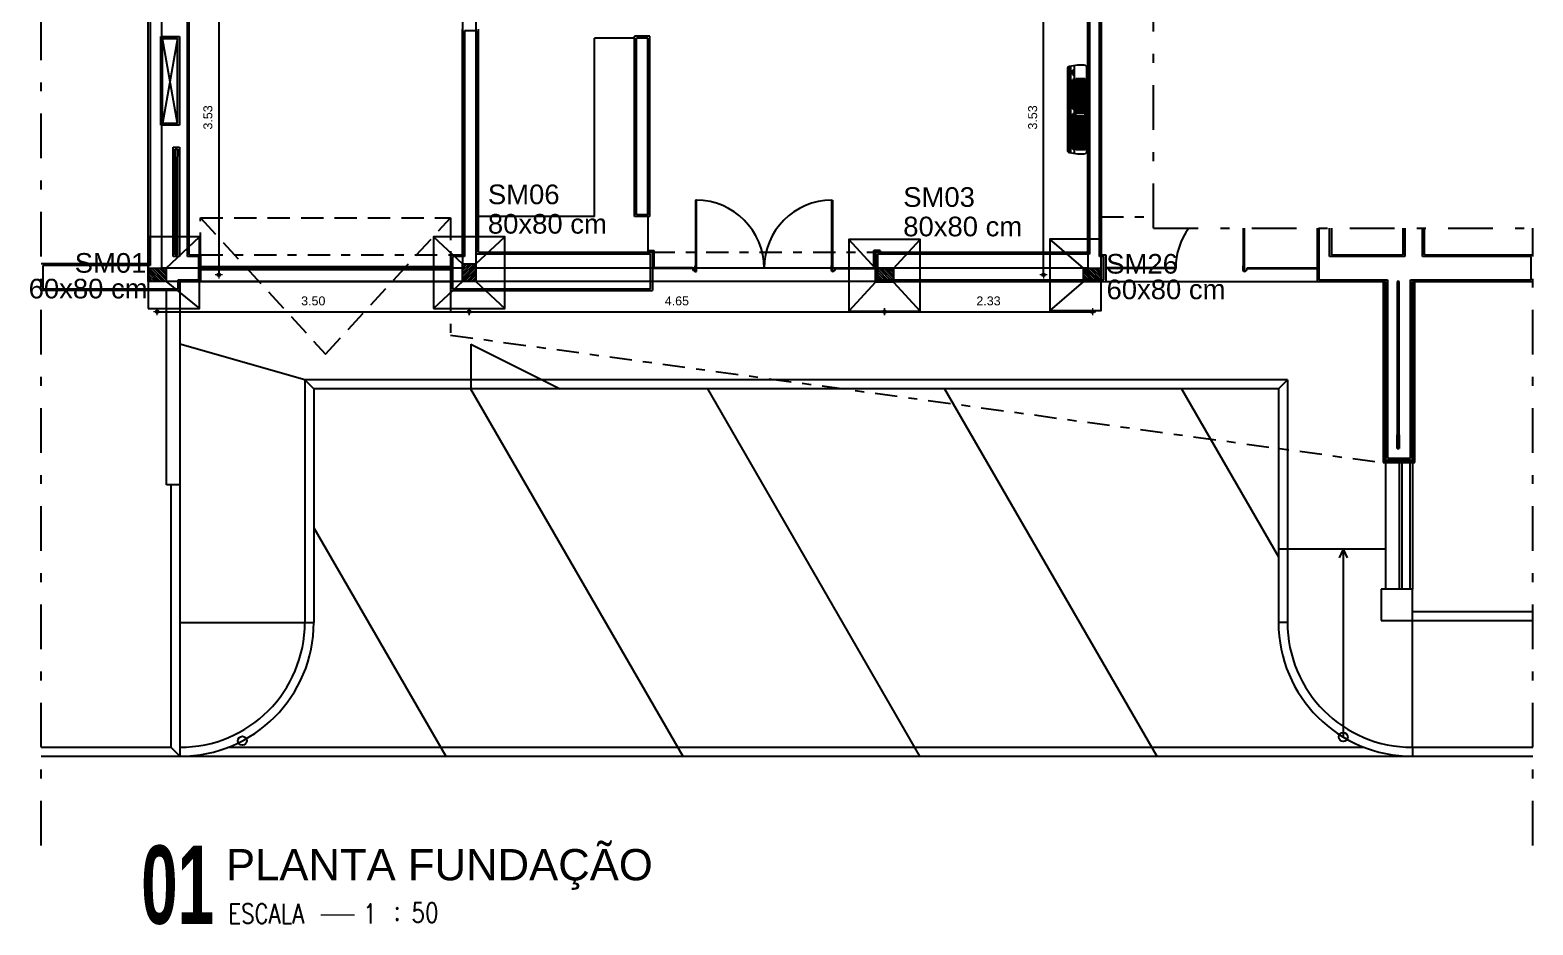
# Model space of a CAD drawing. Header units: millimetres. Extents: x 2317 to 2736, y 1295 to 1343.
# Drawn here: x 2662.42 to 2679.26, y 1300.8 to 1310.83 of the extents above; entities that cross this region are included whole.
import ezdxf
from ezdxf.enums import TextEntityAlignment as Align

# ---------------------------------------------------------------- set-up
doc = ezdxf.new("R2010")
doc.units = ezdxf.units.MM
doc.linetypes.add('DASHDOT', pattern=[1, 0.5, -0.25, 0, -0.25])
doc.linetypes.add('HIDDEN', pattern=[0.375, 0.25, -0.125])
for name, color, linetype in [('ARQUITETONICO', 8, 'Continuous'), ('BL-CRM-03', 7, 'Continuous'), ('E-TXT-G', 3, 'Continuous'), ('E-TXT-Y', 2, 'Continuous'), ('PILARES', 1, 'Continuous'), ('sapatas', 4, 'Continuous'), ('VIGAS', 5, 'Continuous')]:
    doc.layers.add(name, color=color, linetype=linetype)
for name, color, linetype, lineweight in [('COTAS', 53, 'Continuous', 9), ('E-TXT-W', 7, 'Continuous', 20), ('LC-Textos', 3, 'Continuous', 20)]:
    doc.layers.add(name, color=color, linetype=linetype, lineweight=lineweight)
doc.styles.add('Arial', font='arial.ttf')
doc.styles.add('CARIMBO_DADOS', font='arial.ttf', dxfattribs={"height": 0.1})
doc.styles.add('REG140', font='romans.shx', dxfattribs={"width": 0.8, "height": 0.35})
doc.styles.add('REG80', font='romans.shx', dxfattribs={"width": 0.8, "height": 0.1})
doc.styles.add('SANSSERIF2', font='sanssb__.ttf', dxfattribs={"width": 0.8})
doc.styles.get("Standard").update_dxf_attribs({"font": 'arial.ttf'})
doc.dimstyles.new('COTAS_EXTERNAS', dxfattribs={"dimtxt": 0.1, "dimasz": 0.01, "dimexe": 0, "dimexo": 0, "dimgap": 0.07, "dimtad": 1, "dimzin": 5, "dimdsep": 46, "dimtxsty": 'CARIMBO_DADOS', "dimblk1": 'CIRCULOS', "dimblk2": 'CIRCULOS', "dimsah": 1, "dimcen": 0, "dimse1": 1, "dimse2": 1, "dimclrd": 8, "dimclre": 8, "dimclrt": 230, "dimadec": 0, "dimazin": 0, "dimtfac": 100, "dimtix": 1, "dimtmove": 2, "dimatfit": 3, "dimldrblk": 'CIRCULOS', "dimfxl": 1, "dimtolj": 1, "dimtzin": 5, "dimarcsym": 0})

# ---------------------------------------------------------------- blocks, each defined once
blk = doc.blocks.new('eletrico')
at = {"layer": 'ARQUITETONICO'}
h = blk.add_hatch(color=256, dxfattribs=at)
h.dxf.hatch_style = 1
h.paths.add_polyline_path([(0.52, -7.58), (0.5, -7.6), (0.5, -7.773), (0.52, -7.773)])
h.paths.add_polyline_path([(0.52, -7.58), (0.45, -7.58), (0.45, -7.6), (0.5, -7.6)])
h = blk.add_hatch(color=256, dxfattribs=at)
h.dxf.hatch_style = 1
h.paths.add_polyline_path([(2.98, -7.58), (3, -7.6), (3, -7.773), (2.98, -7.773)])
h.paths.add_polyline_path([(2.98, -7.58), (3.05, -7.58), (3.05, -7.6), (3, -7.6)])
h = blk.add_hatch(color=256, dxfattribs=at)
h.dxf.hatch_style = 1
h.paths.add_polyline_path([(8.683, -7.928), (8.683, -9.957), (9.041, -9.957), (9.041, -7.928), (9.037, -7.928), (9.037, -9.953), (8.687, -9.953), (8.687, -7.928)])
at = {"layer": 'ARQUITETONICO', "linetype": 'DASHDOT'}
for p, q in [((-6.347, -14.246), (-6.347, 12.39)), ((6.112, -7.328), (6.112, 6.917)), ((6.112, -7.328), (6.112, 6.917)), ((6.112, -7.328), (10.362, -7.328)), ((10.362, -14.246), (10.362, -7.328))]:
    blk.add_line(p, q, dxfattribs=at)
at = {"layer": 'ARQUITETONICO'}
for p, q in [((-5.147, -7.728), (-5.147, 12.39)), ((-5.127, 12.37), (-5.127, -7.748)), ((-4.708, -7.648), (-4.708, 0.534)), ((-4.688, -7.628), (-4.688, 0.514)), ((5.507, -7.648), (5.507, -2.686)), ((5.527, -7.628), (5.527, -2.706)), ((5.377, -7.6), (5.377, -4.4)), ((5.397, -4.38), (5.397, -7.62)), ((-5.007, -6.177), (-5.007, -5.183)), ((-5.007, -5.183), (-4.798, -5.183)), ((-4.987, -6.157), (-4.987, -5.203)), ((-4.987, -5.203), (-4.818, -5.203)), ((-4.818, -6.157), (-4.987, -5.203)), ((-4.818, -5.203), (-4.987, -6.157)), ((-4.818, -6.157), (-4.818, -5.203)), ((-4.798, -5.183), (-4.798, -6.177)), ((-1.627, -7.628), (-1.627, -5.1)), ((-1.47, -5.12), (-1.607, -5.12)), ((-1.607, -5.12), (-1.607, -7.648)), ((-1.47, -7.62), (-1.47, -5.12)), ((-1.45, -7.6), (-1.45, -5.1)), ((-0.15, -7.2), (-0.15, -5.2)), ((0.3, -5.2), (-0.15, -5.2)), ((0.3, -7.2), (0.3, -5.18)), ((0.47, -5.18), (0.3, -5.18)), ((0.32, -7.18), (0.32, -5.2)), ((0.45, -5.2), (0.32, -5.2)), ((0.45, -7.18), (0.45, -5.2)), ((0.47, -7.2), (0.47, -5.18)), ((-4.798, -6.177), (-5.007, -6.177)), ((-4.818, -6.157), (-4.987, -6.157)), ((-4.867, -6.423), (-4.798, -6.423)), ((-4.867, -7.648), (-4.867, -6.423)), ((-4.847, -6.443), (-4.818, -6.443)), ((-4.847, -7.628), (-4.847, -6.443)), ((-4.818, -7.628), (-4.847, -6.443)), ((-4.818, -6.443), (-4.847, -7.628)), ((-4.818, -7.628), (-4.818, -6.443)), ((-4.798, -6.423), (-4.798, -7.648)), ((0.982, -7.015), (0.982, -7.815)), ((0.992, -7.015), (0.982, -7.015)), ((0.992, -7.815), (0.992, -7.015)), ((2.508, -7.815), (2.508, -7.015)), ((2.508, -7.015), (2.518, -7.015)), ((2.518, -7.015), (2.518, -7.815)), ((-0.15, -7.2), (-1.45, -7.2)), ((0.47, -7.2), (0.3, -7.2)), ((0.45, -7.18), (0.32, -7.18)), ((0.45, -7.2), (0.45, -7.58)), ((7.119, -7.815), (7.119, -7.328)), ((7.129, -7.328), (7.129, -7.815)), ((7.944, -7.328), (7.944, -7.928)), ((7.964, -7.328), (7.964, -7.908)), ((8.084, -7.648), (8.084, -7.328)), ((8.104, -7.328), (8.104, -7.628)), ((8.907, -7.628), (8.907, -7.328)), ((8.927, -7.328), (8.927, -7.648)), ((9.126, -7.648), (9.126, -7.328)), ((9.146, -7.628), (9.146, -7.328)), ((-5.147, -7.728), (-6.347, -7.728)), ((-4.798, -7.648), (-4.867, -7.648)), ((-4.847, -7.628), (-4.818, -7.628)), ((-4.581, -7.648), (-4.708, -7.648)), ((-4.688, -7.628), (-4.561, -7.628)), ((-4.581, -7.908), (-4.581, -7.648)), ((-4.561, -7.628), (-4.561, -7.928)), ((-1.761, -7.628), (-1.627, -7.628)), ((-1.761, -7.628), (-1.761, -8.028)), ((-1.607, -7.648), (-1.74, -7.648)), ((-1.74, -7.648), (-1.74, -8.008)), ((0.48, -7.62), (-1.47, -7.62)), ((-1.45, -7.6), (0.5, -7.6)), ((0.45, -7.581), (0.451, -7.58)), ((0.45, -7.595), (0.465, -7.58)), ((0.45, -7.58), (0.52, -7.58)), ((0.45, -7.58), (0.45, -7.6)), ((0.459, -7.6), (0.479, -7.58)), ((0.473, -7.6), (0.493, -7.58)), ((0.48, -8.008), (0.48, -7.62)), ((0.487, -7.6), (0.507, -7.58)), ((0.5, -7.601), (0.52, -7.581)), ((0.5, -7.616), (0.52, -7.596)), ((0.5, -7.6), (0.5, -8.028)), ((0.5, -7.6), (0.5, -8.028)), ((0.5, -7.63), (0.52, -7.61)), ((0.5, -7.644), (0.52, -7.624)), ((0.5, -7.658), (0.52, -7.638)), ((0.5, -7.672), (0.52, -7.652)), ((0.5, -7.686), (0.52, -7.666)), ((0.5, -7.7), (0.52, -7.68)), ((0.5, -7.715), (0.52, -7.695)), ((0.5, -7.729), (0.52, -7.709)), ((0.5, -7.743), (0.52, -7.723)), ((0.5, -7.757), (0.52, -7.737)), ((0.52, -7.773), (0.52, -7.58)), ((2.98, -7.582), (2.982, -7.58)), ((2.98, -7.596), (2.996, -7.58)), ((2.98, -7.61), (3.01, -7.58)), ((3.05, -7.58), (2.98, -7.58)), ((2.98, -7.773), (2.98, -7.58)), ((2.98, -7.625), (3, -7.605)), ((2.98, -7.639), (3, -7.619)), ((2.98, -7.653), (3, -7.633)), ((2.98, -7.667), (3, -7.647)), ((2.98, -7.681), (3, -7.661)), ((2.98, -7.695), (3, -7.675)), ((2.98, -7.709), (3, -7.689)), ((2.98, -7.724), (3, -7.704)), ((2.98, -7.738), (3, -7.718)), ((2.98, -7.752), (3, -7.732)), ((3, -7.6), (5.377, -7.6)), ((3, -7.6), (3, -7.928)), ((3.005, -7.6), (3.025, -7.58)), ((3.019, -7.6), (3.039, -7.58)), ((5.397, -7.62), (3.02, -7.62)), ((3.02, -7.62), (3.02, -7.908)), ((3.033, -7.6), (3.05, -7.583)), ((3.047, -7.6), (3.05, -7.597)), ((3.05, -7.58), (3.05, -7.6)), ((5.557, -7.648), (5.507, -7.648)), ((5.527, -7.628), (5.577, -7.628)), ((5.557, -7.908), (5.557, -7.648)), ((5.577, -7.628), (5.577, -7.928)), ((8.927, -7.648), (8.084, -7.648)), ((8.104, -7.628), (8.907, -7.628)), ((10.342, -7.648), (9.126, -7.648)), ((9.146, -7.628), (10.362, -7.628)), ((10.342, -7.908), (10.342, -7.648)), ((-5.127, -7.748), (-6.327, -7.748)), ((-6.327, -7.748), (-6.327, -8.008)), ((-4.813, -8.008), (-4.813, -7.908)), ((-4.813, -7.908), (-4.581, -7.908)), ((-1.761, -7.763), (-4.561, -7.763)), ((-4.561, -7.763), (-4.561, -7.793)), ((-4.561, -7.793), (-1.761, -7.793)), ((-1.761, -7.793), (-1.761, -7.763)), ((0.5, -7.771), (0.52, -7.751)), ((0.95, -7.773), (0.5, -7.773)), ((0.52, -7.773), (0.5, -7.773)), ((0.95, -7.783), (0.5, -7.783)), ((0.512, -7.773), (0.52, -7.765)), ((0.95, -7.783), (0.95, -7.773)), ((0.979, -7.773), (0.978, -7.773)), ((0.978, -7.773), (0.978, -7.783)), ((0.978, -7.783), (0.979, -7.783)), ((0.979, -7.803), (0.979, -7.753)), ((0.979, -7.753), (0.982, -7.753)), ((0.979, -7.783), (0.979, -7.773)), ((0.979, -7.803), (0.982, -7.803)), ((0.982, -7.815), (0.992, -7.815)), ((0.995, -7.753), (0.992, -7.753)), ((0.992, -7.803), (0.995, -7.803)), ((0.995, -7.803), (0.995, -7.753)), ((0.995, -7.783), (0.995, -7.773)), ((0.995, -7.773), (0.996, -7.773)), ((0.996, -7.783), (0.995, -7.783)), ((0.996, -7.773), (0.996, -7.783)), ((2.505, -7.773), (2.504, -7.773)), ((2.504, -7.773), (2.504, -7.783)), ((2.504, -7.783), (2.505, -7.783)), ((2.505, -7.803), (2.505, -7.753)), ((2.505, -7.753), (2.508, -7.753)), ((2.505, -7.783), (2.505, -7.773)), ((2.508, -7.803), (2.505, -7.803)), ((2.518, -7.815), (2.508, -7.815)), ((2.521, -7.753), (2.518, -7.753)), ((2.521, -7.803), (2.518, -7.803)), ((2.521, -7.803), (2.521, -7.753)), ((2.521, -7.783), (2.521, -7.773)), ((2.521, -7.773), (2.522, -7.773)), ((2.522, -7.783), (2.521, -7.783)), ((2.522, -7.773), (2.522, -7.783)), ((2.55, -7.783), (2.55, -7.773)), ((2.55, -7.773), (3, -7.773)), ((2.55, -7.783), (3, -7.783)), ((2.98, -7.766), (3, -7.746)), ((2.98, -7.773), (3, -7.773)), ((2.987, -7.773), (3, -7.76)), ((3.02, -7.908), (5.557, -7.908)), ((6.36, -7.773), (5.577, -7.773)), ((6.36, -7.783), (5.577, -7.783)), ((6.36, -7.783), (6.36, -7.773)), ((7.116, -7.773), (7.114, -7.773)), ((7.114, -7.773), (7.114, -7.783)), ((7.114, -7.783), (7.116, -7.783)), ((7.116, -7.803), (7.116, -7.753)), ((7.116, -7.753), (7.119, -7.753)), ((7.116, -7.783), (7.116, -7.773)), ((7.119, -7.803), (7.116, -7.803)), ((7.129, -7.815), (7.119, -7.815)), ((7.132, -7.753), (7.129, -7.753)), ((7.132, -7.803), (7.129, -7.803)), ((7.132, -7.803), (7.132, -7.753)), ((7.132, -7.783), (7.132, -7.773)), ((7.132, -7.773), (7.133, -7.773)), ((7.133, -7.783), (7.132, -7.783)), ((7.133, -7.773), (7.133, -7.783)), ((7.16, -7.783), (7.16, -7.773)), ((7.16, -7.773), (7.944, -7.773)), ((7.16, -7.783), (7.944, -7.783)), ((7.964, -7.908), (8.732, -7.908)), ((8.732, -7.908), (8.732, -9.908)), ((8.992, -9.908), (8.992, -7.908)), ((8.992, -7.908), (10.342, -7.908)), ((-4.793, -8.028), (-6.347, -8.028)), ((-6.327, -8.008), (-4.813, -8.008)), ((-4.943, -10.207), (-4.943, -8.028)), ((-4.793, -7.928), (-4.561, -7.928)), ((-4.793, -7.928), (-4.793, -8.028)), ((-4.793, -8.028), (-4.793, -10.207)), ((-4.561, -7.928), (-1.761, -7.928)), ((-1.761, -8.028), (0.5, -8.028)), ((-1.74, -8.008), (0.48, -8.008)), ((3, -7.928), (0.5, -7.928)), ((3, -7.928), (5.577, -7.928)), ((5.577, -7.928), (7.944, -7.928)), ((7.944, -7.928), (8.712, -7.928)), ((8.683, -7.928), (8.683, -9.957)), ((8.687, -7.928), (8.687, -9.953)), ((8.712, -7.928), (8.712, -9.928)), ((8.842, -9.798), (8.862, -7.928)), ((8.842, -7.928), (8.842, -9.798)), ((8.862, -7.928), (8.842, -7.928)), ((8.842, -7.928), (8.862, -9.798)), ((8.862, -9.798), (8.862, -7.928)), ((9.012, -7.928), (10.362, -7.928)), ((9.012, -9.928), (9.012, -7.928)), ((9.037, -9.953), (9.037, -7.928)), ((9.041, -9.957), (9.041, -7.928)), ((-3.393, -9.028), (-4.793, -8.628)), ((-1.535, -8.628), (-1.535, -9.128)), ((-1.535, -8.628), (-0.535, -9.128)), ((-3.393, -9.028), (-3.393, -11.746)), ((7.612, -9.028), (-3.393, -9.028)), ((-3.293, -9.128), (-3.393, -9.028)), ((7.512, -9.128), (7.612, -9.028)), ((7.612, -9.028), (7.612, -11.746)), ((-3.293, -9.128), (-3.293, -11.746)), ((7.512, -9.128), (-3.293, -9.128)), ((-1.537, -9.128), (0.84, -13.246)), ((1.116, -9.128), (3.493, -13.246)), ((3.77, -9.128), (6.148, -13.246)), ((6.425, -9.128), (7.512, -11.011)), ((7.512, -9.128), (7.512, -11.746)), ((8.712, -9.928), (9.012, -9.928)), ((8.712, -9.928), (8.712, -9.953)), ((8.732, -9.908), (8.992, -9.908)), ((8.842, -9.798), (8.862, -9.798)), ((8.862, -9.928), (8.862, -9.953)), ((9.012, -9.928), (9.012, -9.953)), ((8.683, -9.957), (9.041, -9.957)), ((8.687, -9.953), (9.037, -9.953)), ((8.712, -9.957), (8.712, -11.375)), ((8.862, -9.957), (8.862, -11.375)), ((8.892, -9.957), (8.892, -11.375)), ((8.982, -9.957), (8.982, -11.375)), ((9.012, -9.957), (9.012, -11.375)), ((-4.793, -10.207), (-4.943, -10.207)), ((-4.893, -10.207), (-4.893, -13.146)), ((-4.793, -10.207), (-4.793, -13.246)), ((-3.293, -10.687), (-1.815, -13.246)), ((7.612, -10.925), (7.512, -10.925)), ((8.712, -10.925), (7.612, -10.925)), ((8.237, -10.925), (8.193, -11.023)), ((8.237, -10.925), (8.237, -13.03)), ((8.237, -10.925), (8.281, -11.023)), ((9.012, -11.375), (8.662, -11.375)), ((8.662, -11.375), (8.662, -11.725)), ((9.012, -11.725), (9.012, -11.375)), ((-4.793, -11.746), (-3.293, -11.746)), ((7.612, -11.746), (7.512, -11.746)), ((8.662, -11.725), (9.012, -11.725)), ((9.012, -11.625), (10.362, -11.625)), ((9.012, -11.725), (10.362, -11.725)), ((9.012, -13.146), (9.012, -11.725)), ((-6.347, -13.146), (-4.893, -13.146)), ((-6.347, -13.246), (10.362, -13.246)), ((-4.893, -13.146), (-4.793, -13.246)), ((-4.254, -13.146), (8.473, -13.146)), ((9.012, -13.146), (10.362, -13.146)), ((9.012, -13.146), (9.012, -13.246))]:
    blk.add_line(p, q, dxfattribs=at)
at = {"layer": 'ARQUITETONICO', "ltscale": 0.5}
for p, q in [((5.147, -5.547), (5.147, -6.453)), ((5.153, -6.471), (5.153, -5.529)), ((5.166, -6.481), (5.166, -5.519)), ((5.262, -5.505), (5.172, -5.517)), ((5.186, -6.485), (5.186, -5.515)), ((5.227, -5.545), (5.207, -5.56)), ((5.227, -6.49), (5.227, -5.51)), ((5.337, -5.505), (5.262, -5.505)), ((5.367, -6.465), (5.367, -5.535)), ((5.207, -5.609), (5.207, -5.56)), ((5.227, -5.624), (5.207, -5.609)), ((5.227, -5.65), (5.207, -5.665)), ((5.207, -5.994), (5.207, -5.665)), ((5.244, -6.175), (5.244, -5.658)), ((5.346, -5.658), (5.244, -5.658)), ((5.346, -5.704), (5.244, -5.704)), ((5.257, -6.04), (5.257, -5.658)), ((5.269, -6.04), (5.269, -5.658)), ((5.282, -6.04), (5.282, -5.658)), ((5.294, -6.04), (5.294, -5.658)), ((5.307, -6.04), (5.307, -5.658)), ((5.319, -6.04), (5.319, -5.658)), ((5.333, -6.04), (5.333, -5.658)), ((5.346, -6.175), (5.346, -5.658)), ((5.346, -5.75), (5.244, -5.75)), ((5.346, -5.796), (5.244, -5.796)), ((5.346, -5.843), (5.244, -5.843)), ((5.346, -5.889), (5.244, -5.889)), ((5.227, -6.01), (5.207, -5.994)), ((5.227, -6.034), (5.207, -6.05)), ((5.207, -6.44), (5.207, -6.05)), ((5.346, -5.935), (5.244, -5.935)), ((5.346, -5.981), (5.244, -5.981)), ((5.346, -6.04), (5.244, -6.04)), ((5.346, -6.07), (5.244, -6.07)), ((5.346, -6.129), (5.244, -6.129)), ((5.346, -6.175), (5.244, -6.175)), ((5.244, -6.453), (5.244, -6.175)), ((5.346, -6.221), (5.244, -6.221)), ((5.257, -6.453), (5.257, -6.07)), ((5.269, -6.453), (5.269, -6.07)), ((5.282, -6.453), (5.282, -6.07)), ((5.294, -6.453), (5.294, -6.07)), ((5.307, -6.453), (5.307, -6.07)), ((5.319, -6.453), (5.319, -6.07)), ((5.333, -6.453), (5.333, -6.07)), ((5.346, -6.453), (5.346, -6.175)), ((5.346, -6.268), (5.244, -6.268)), ((5.346, -6.314), (5.244, -6.314)), ((5.346, -6.36), (5.244, -6.36)), ((5.172, -6.483), (5.262, -6.495)), ((5.227, -6.455), (5.207, -6.44)), ((5.346, -6.406), (5.244, -6.406)), ((5.346, -6.453), (5.244, -6.453)), ((5.262, -6.495), (5.337, -6.495))]:
    blk.add_line(p, q, dxfattribs=at)
at = {"layer": 'ARQUITETONICO', "linetype": 'HIDDEN'}
for p, q in [((-4.561, -7.628), (-4.561, -7.213)), ((-4.561, -7.213), (-1.761, -7.213)), ((-4.561, -7.213), (-3.161, -8.743)), ((-3.161, -8.743), (-1.761, -7.213)), ((-1.761, -7.213), (-1.761, -7.628))]:
    blk.add_line(p, q, dxfattribs=at)
at = {"layer": 'ARQUITETONICO', "linetype": 'DASHDOT', "ltscale": 0.5}
for p, q in [((5.527, -7.201), (6.112, -7.201)), ((-4.561, -7.628), (-1.761, -7.628)), ((0.5, -7.6), (3, -7.6)), ((-1.761, -8.028), (-1.761, -8.528)), ((-1.761, -8.528), (8.683, -9.957))]:
    blk.add_line(p, q, dxfattribs=at)
at = {"layer": 'ARQUITETONICO'}
for centre, radius in [((0.987, -7.778), 0.00294), ((2.513, -7.778), 0.00294), ((7.124, -7.778), 0.00294), ((-4.093, -13.073), 0.05), ((8.237, -13.03), 0.05)]:
    blk.add_circle(centre, radius, dxfattribs=at)
at = {"layer": 'ARQUITETONICO', "ltscale": 0.5}
for centre, start, end in [((5.177, -5.547), 100, 180), ((5.337, -5.535), 360, 90), ((5.177, -6.453), 180, 260), ((5.337, -6.465), 270, 0)]:
    blk.add_arc(centre, 0.03, start, end, dxfattribs=at)
at = {"layer": 'ARQUITETONICO'}
for centre, radius, start, end in [((0.987, -7.778), 0.763, 0.0009, 89.6225), ((2.513, -7.778), 0.763, 90.3775, 179.9991), ((7.124, -7.778), 0.763, 143.8715, 179.9991), ((0.988, -7.778), 0.0375, 180.5356, 261.4167), ((2.512, -7.778), 0.0375, 278.5833, 359.4644), ((7.123, -7.778), 0.0375, 278.5833, 359.4644), ((-4.793, -11.746), 1.5, 270, 0), ((-4.793, -11.746), 1.4, 270, 0), ((9.012, -11.746), 1.5, 180, 270), ((9.012, -11.746), 1.4, 180, 270)]:
    blk.add_arc(centre, radius, start, end, dxfattribs=at)
blk = doc.blocks.new('IND_DES')
at = {"layer": 'E-TXT-W'}
blk.add_line((0.0269, -0.2428), (0.1984, -0.2428), dxfattribs=at)
at = {"layer": 'E-TXT-G', "style": 'REG80', "width": 0.8}
for s, p in [('ESCALA', (-0.4463, -0.2864)), ('1', (0.2426, -0.2864)), (':', (0.3988, -0.2706))]:
    blk.add_text(s, height=0.1, dxfattribs=at).set_placement(p)
blk.add_attdef('ESCALA', (0.4897, -0.2812), '', height=0.1, dxfattribs=at)
at = {"layer": 'E-TXT-W', "style": 'SANSSERIF2', "width": 0.6}
blk.add_attdef('00', text='', height=0.4, dxfattribs=at).set_placement((-0.7083, -0.2881), align=Align.CENTER)
at = {"layer": 'E-TXT-Y', "style": 'REG140', "width": 0.8}
for tag, p in [('PROJETO', (-0.4563, 0.1829)), ('DESENHO', (-0.4582, -0.0658))]:
    blk.add_attdef(tag, p, '', height=0.175, dxfattribs=at)
blk = doc.blocks.new('CIRCULOS')
at = {"layer": 'COTAS'}
for p, q in [((-4, 0), (4, 0)), ((0, 4), (0, -4))]:
    blk.add_line(p, q, dxfattribs=at)
for radius in [2, 1]:
    blk.add_circle((0, 0), radius, dxfattribs=at)
blk = doc.blocks.new('*D53')
at = {"layer": 'BL-CRM-03', "color": 8, "lineweight": -2}
blk.add_line((2664.536, 1311.603), (2664.536, 1308.095), dxfattribs=at)
at = {"layer": 'Defpoints', "color": 0}
for p in [(2663.946, 1311.613), (2663.946, 1308.085), (2664.536, 1308.085)]:
    blk.add_point(p, dxfattribs=at)
at = {"layer": 'BL-CRM-03', "color": 8, "lineweight": -2, "xscale": 0.01, "yscale": 0.01, "zscale": 0.01}
for p, rotation in [((2664.536, 1311.613), 90), ((2664.536, 1308.085), 270)]:
    blk.add_blockref('CIRCULOS', p, dxfattribs=dict(at, rotation=rotation))
at = {"layer": 'BL-CRM-03', "color": 230, "insert": (2664.414, 1309.849), "char_height": 0.1, "attachment_point": 5, "rotation": 90, "style": 'CARIMBO_DADOS'}
blk.add_mtext('\\A1;3.53', dxfattribs=at)
blk = doc.blocks.new('*D54')
at = {"layer": 'BL-CRM-03', "color": 8, "lineweight": -2}
blk.add_line((2663.856, 1307.672), (2667.331, 1307.672), dxfattribs=at)
at = {"layer": 'Defpoints', "color": 0}
for p in [(2663.846, 1308.01), (2667.341, 1308.01), (2667.341, 1307.672)]:
    blk.add_point(p, dxfattribs=at)
at = {"layer": 'BL-CRM-03', "color": 8, "lineweight": -2, "xscale": 0.01, "yscale": 0.01, "zscale": 0.01, "rotation": 180}
blk.add_blockref('CIRCULOS', (2663.846, 1307.672), dxfattribs=at)
at = {"layer": 'BL-CRM-03', "color": 8, "lineweight": -2, "xscale": 0.01, "yscale": 0.01, "zscale": 0.01}
blk.add_blockref('CIRCULOS', (2667.341, 1307.672), dxfattribs=at)
at = {"layer": 'BL-CRM-03', "color": 230, "insert": (2665.594, 1307.793), "char_height": 0.1, "attachment_point": 5, "style": 'CARIMBO_DADOS'}
blk.add_mtext('\\A1;3.50', dxfattribs=at)
blk = doc.blocks.new('*D29')
at = {"layer": 'BL-CRM-03', "color": 8, "lineweight": -2}
blk.add_line((2667.351, 1307.672), (2671.983, 1307.672), dxfattribs=at)
at = {"layer": 'Defpoints', "color": 0}
for p in [(2667.341, 1308.01), (2671.993, 1308.005), (2671.993, 1307.672)]:
    blk.add_point(p, dxfattribs=at)
at = {"layer": 'BL-CRM-03', "color": 8, "lineweight": -2, "xscale": 0.01, "yscale": 0.01, "zscale": 0.01, "rotation": 180}
blk.add_blockref('CIRCULOS', (2667.341, 1307.672), dxfattribs=at)
at = {"layer": 'BL-CRM-03', "color": 8, "lineweight": -2, "xscale": 0.01, "yscale": 0.01, "zscale": 0.01}
blk.add_blockref('CIRCULOS', (2671.993, 1307.672), dxfattribs=at)
at = {"layer": 'BL-CRM-03', "color": 230, "insert": (2669.667, 1307.793), "char_height": 0.1, "attachment_point": 5, "style": 'CARIMBO_DADOS'}
blk.add_mtext('\\A1;4.65', dxfattribs=at)
blk = doc.blocks.new('*D30')
at = {"layer": 'BL-CRM-03', "color": 8, "lineweight": -2}
blk.add_line((2672.003, 1307.672), (2674.31, 1307.672), dxfattribs=at)
at = {"layer": 'Defpoints', "color": 0}
for p in [(2671.993, 1308.005), (2674.32, 1308.01), (2674.32, 1307.672)]:
    blk.add_point(p, dxfattribs=at)
at = {"layer": 'BL-CRM-03', "color": 8, "lineweight": -2, "xscale": 0.01, "yscale": 0.01, "zscale": 0.01, "rotation": 180}
blk.add_blockref('CIRCULOS', (2671.993, 1307.672), dxfattribs=at)
at = {"layer": 'BL-CRM-03', "color": 8, "lineweight": -2, "xscale": 0.01, "yscale": 0.01, "zscale": 0.01}
blk.add_blockref('CIRCULOS', (2674.32, 1307.672), dxfattribs=at)
at = {"layer": 'BL-CRM-03', "color": 230, "insert": (2673.157, 1307.793), "char_height": 0.1, "attachment_point": 5, "style": 'CARIMBO_DADOS'}
blk.add_mtext('\\A1;2.33', dxfattribs=at)
blk = doc.blocks.new('*D31')
at = {"layer": 'BL-CRM-03', "color": 8, "lineweight": -2}
blk.add_line((2673.773, 1308.095), (2673.773, 1311.603), dxfattribs=at)
at = {"layer": 'Defpoints', "color": 0}
for p in [(2673.773, 1311.613), (2674.22, 1311.613), (2674.22, 1308.085)]:
    blk.add_point(p, dxfattribs=at)
at = {"layer": 'BL-CRM-03', "color": 8, "lineweight": -2, "xscale": 0.01, "yscale": 0.01, "zscale": 0.01}
for p, rotation in [((2673.773, 1311.613), 90), ((2673.773, 1308.085), 270)]:
    blk.add_blockref('CIRCULOS', p, dxfattribs=dict(at, rotation=rotation))
at = {"layer": 'BL-CRM-03', "color": 230, "insert": (2673.652, 1309.849), "char_height": 0.1, "attachment_point": 5, "rotation": 90, "style": 'CARIMBO_DADOS'}
blk.add_mtext('\\A1;3.53', dxfattribs=at)

msp = doc.modelspace()

# ---------------------------------------------------------------- hatches: boundary and pattern name
h = msp.add_hatch()
h.set_pattern_fill('JIS_LC_20', color=256, scale=0.001, angle=90, style=0)
h.set_pattern_definition([(135, (3986.152528, -1355.079395), (-0.01414213562, -0.01414213562), []), (135, (3986.152528, -1355.078995), (-0.01414213562, -0.01414213562), [])])
h.paths.add_polyline_path([(2663.746, 1308.16), (2663.746, 1308.085), (2663.946, 1308.085), (2663.946, 1308.16)])
h.paths.add_polyline_path([(2663.746, 1308.085), (2663.746, 1308.01), (2663.946, 1308.01), (2663.946, 1308.085)])
h = msp.add_hatch()
h.set_pattern_fill('JIS_LC_20', color=256, scale=0.001, style=0)
h.set_pattern_definition([(45, (4.176678, -14.196447), (-0.01414213562, 0.01414213562), []), (45, (4.177078, -14.196447), (-0.01414213562, 0.01414213562), [])])
h.paths.add_polyline_path([(2667.416, 1308.21), (2667.341, 1308.21), (2667.341, 1308.01), (2667.416, 1308.01)])
h.paths.add_polyline_path([(2667.341, 1308.21), (2667.266, 1308.21), (2667.266, 1308.01), (2667.341, 1308.01)])
h = msp.add_hatch()
h.set_pattern_fill('JIS_LC_20', color=256, scale=0.001, angle=-90, style=0)
h.set_pattern_definition([(315, (1349.686626, 3971.244403), (0.01414213562, 0.01414213562), []), (315, (1349.686626, 3971.244003), (0.01414213562, 0.01414213562), [])])
h.paths.add_polyline_path([(2672.093, 1308.005), (2672.093, 1308.08), (2671.893, 1308.08), (2671.893, 1308.005)])
h.paths.add_polyline_path([(2672.093, 1308.08), (2672.093, 1308.155), (2671.893, 1308.155), (2671.893, 1308.08)])
h = msp.add_hatch()
h.set_pattern_fill('JIS_LC_20', color=256, scale=0.001, angle=270, style=0)
h.set_pattern_definition([(315, (1352.013626, 3971.249403), (0.01414213562, 0.01414213562), []), (315, (1352.013626, 3971.249003), (0.01414213562, 0.01414213562), [])])
h.paths.add_polyline_path([(2674.42, 1308.01), (2674.42, 1308.085), (2674.22, 1308.085), (2674.22, 1308.01)])
h.paths.add_polyline_path([(2674.42, 1308.085), (2674.42, 1308.16), (2674.22, 1308.16), (2674.22, 1308.085)])

# ---------------------------------------------------------------- linework, layer by layer
at = {"layer": 'PILARES'}
for points in [[(2663.746, 1308.01), (2663.746, 1308.16), (2663.946, 1308.16), (2663.946, 1308.01)], [(2667.266, 1308.21), (2667.416, 1308.21), (2667.416, 1308.01), (2667.266, 1308.01)], [(2672.093, 1308.155), (2672.093, 1308.005), (2671.893, 1308.005), (2671.893, 1308.155)], [(2674.42, 1308.16), (2674.42, 1308.01), (2674.22, 1308.01), (2674.22, 1308.16)]]:
    msp.add_lwpolyline(points, close=True, dxfattribs=at)
at = {"layer": 'sapatas'}
for p, q in [((2663.946, 1308.16), (2664.321, 1308.51)), ((2667.266, 1308.21), (2666.941, 1308.51)), ((2667.416, 1308.21), (2667.741, 1308.51)), ((2671.893, 1308.155), (2671.593, 1308.48)), ((2672.093, 1308.155), (2672.393, 1308.48)), ((2674.22, 1308.16), (2673.845, 1308.485)), ((2663.946, 1308.01), (2664.321, 1307.71)), ((2667.266, 1308.01), (2666.941, 1307.71)), ((2667.416, 1308.01), (2667.741, 1307.71)), ((2671.893, 1308.005), (2671.593, 1307.68)), ((2672.093, 1308.005), (2672.393, 1307.68)), ((2674.22, 1308.01), (2673.845, 1307.685))]:
    msp.add_line(p, q, dxfattribs=at)
for points in [[(2663.746, 1307.71), (2664.321, 1307.71), (2664.321, 1308.51), (2663.746, 1308.51)], [(2666.941, 1307.71), (2667.741, 1307.71), (2667.741, 1308.51), (2666.941, 1308.51)], [(2671.593, 1307.68), (2672.393, 1307.68), (2672.393, 1308.48), (2671.593, 1308.48)], [(2674.42, 1308.485), (2673.845, 1308.485), (2673.845, 1307.685), (2674.42, 1307.685)]]:
    msp.add_lwpolyline(points, close=True, dxfattribs=at)
at = {"layer": 'VIGAS'}
for p, q in [((2663.746, 1308.01), (2663.746, 1324.522)), ((2674.42, 1320.522), (2674.42, 1308.01)), ((2663.896, 1308.16), (2663.896, 1320.372)), ((2667.266, 1320.372), (2667.266, 1308.16)), ((2667.416, 1311.538), (2667.416, 1308.16)), ((2674.27, 1311.538), (2674.27, 1308.16)), ((2667.266, 1308.16), (2663.896, 1308.16)), ((2674.27, 1308.16), (2667.416, 1308.16)), ((2674.42, 1308.01), (2663.746, 1308.01))]:
    msp.add_line(p, q, dxfattribs=at)

# ---------------------------------------------------------------- block references
ref = msp.add_blockref('IND_DES', (2665.621, 1301.446), dxfattribs=dict(xscale=2.193744800000605, yscale=2.193744800000013, zscale=2.193744800000013))
ref.add_attrib('00', '01', dxfattribs={"layer": 'E-TXT-W', "height": 0.8775, "style": 'SANSSERIF2', "width": 0.6}).set_placement((2664.075, 1300.814), align=Align.CENTER)
ref.add_attrib('DESENHO', 'PLANTA FUNDAÇÃO', (2664.616, 1301.302), dxfattribs={"layer": 'E-TXT-Y', "height": 0.35})
ref.add_attrib('ESCALA', '50', (2666.695, 1300.829), dxfattribs={"layer": 'E-TXT-G', "height": 0.2194, "style": 'REG80', "width": 0.8})
at = {"layer": 'ARQUITETONICO'}
msp.add_blockref('eletrico', (2668.893, 1315.938), dxfattribs=at)

# ---------------------------------------------------------------- texts
at = {"layer": 'LC-Textos', "char_height": 0.22, "attachment_point": 7, "line_spacing_factor": 0.798, "style": 'Arial'}
for s, insert, width in [('SM06', (2667.55, 1308.874), 0.528), ('SM03', (2672.202, 1308.844), 0.528), ('80x80 cm', (2667.55, 1308.544), 2.112), ('80x80 cm', (2672.202, 1308.514), 2.112), ('SM01', (2662.922, 1308.106), 0.528), ('SM26', (2674.476, 1308.096), 0.528), ('60x80 cm', (2662.406, 1307.818), 2.112), ('60x80 cm', (2674.479, 1307.809), 2.112)]:
    msp.add_mtext(s, dxfattribs=dict(at, insert=insert, width=width))

# ---------------------------------------------------------------- dimensions: what is measured, and where the dimension line sits
at = {"layer": 'BL-CRM-03'}
for base, p1, p2, picture, middle in [((2664.536, 1308.085), (2663.946, 1311.613), (2663.946, 1308.085), '*D53', (2664.414, 1309.849)), ((2673.773, 1311.613), (2674.22, 1308.085), (2674.22, 1311.613), '*D31', (2673.652, 1309.849))]:
    dim = msp.add_linear_dim(base=base, p1=p1, p2=p2, angle=90, dimstyle='COTAS_EXTERNAS', dxfattribs=at)
    dim.commit()
    dim.dimension.update_dxf_attribs({"geometry": picture, "text_midpoint": middle})
for base, p1, p2, picture, middle in [((2667.341077068, 1307.671886419), (2663.846077068, 1308.0100039), (2667.341077068, 1308.0100039), '*D54', (2665.593577068, 1307.792977824)), ((2671.993, 1307.672), (2667.341, 1308.01), (2671.993, 1308.005), '*D29', (2669.667, 1307.793)), ((2674.32, 1307.672), (2671.993, 1308.005), (2674.32, 1308.01), '*D30', (2673.157, 1307.793))]:
    dim = msp.add_linear_dim(base=base, p1=p1, p2=p2, dimstyle='COTAS_EXTERNAS', dxfattribs=at)
    dim.commit()
    dim.dimension.update_dxf_attribs({"geometry": picture, "text_midpoint": middle})

doc.saveas('drawing.dxf')
